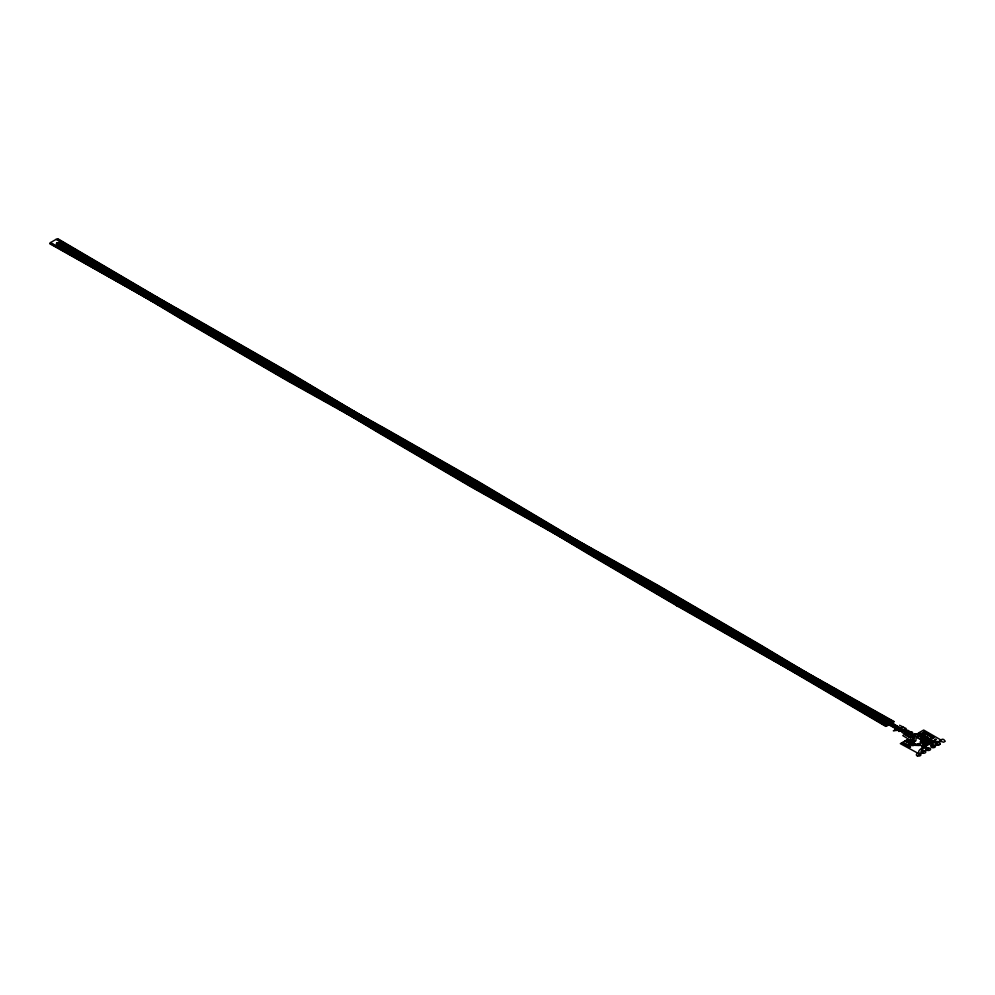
<?xml version="1.0" encoding="UTF-8"?>
<svg xmlns="http://www.w3.org/2000/svg" width="995" height="995" viewBox="0 0 995 995"><rect width="100%" height="100%" fill="white"/><g stroke="black" fill="none" stroke-linecap="round" stroke-linejoin="round"><path stroke-width="1.49" d="M909.691 734.061L903.211 730.193M924.479 746.138L924.479 748.14L921.482 749.869L921.482 753.128M468.832 483.57L467.861 483.744L468.819 483.471L365.153 422.564L149.648 293.09L57.673 239.161M678.055 604.375C641.651 583.543 583.878 549.041 542.835 524.552L385.923 430.076L282.866 369.282L185.729 313.773L58.245 242.892M922.489 737.307C923.77 735.703 927.004 735.355 926.743 737.805M935.797 743.203L935.735 743.874M939.865 744.347L940.163 743.999A2.152 1.244 0 0 0 940.275 743.601L940.163 743.19A2.152 1.244 0 0 0 938.957 742.469M940.076 744.123L939.976 744.235A2.152 1.244 0 0 1 939.342 744.633L938.671 744.857A2.152 1.244 0 0 1 937.974 744.919L937.066 744.807A2.127 1.231 0 0 1 935.934 744.148M261.797 363.946L260.74 364.07L660.692 587.373L761.959 646.327L897.042 727.208M924.069 734.807L924.703 735.815A1.903 1.095 0 0 1 924.927 737.046L923.696 737.27L924.081 736.275M927.153 736.996L925.885 737.631L923.795 736.847M873.05 715.194L901.42 730.84M57.188 242.817L66.342 247.655M62.138 249.011L157.62 303.326L380.339 426.88L477.737 482.289L885.687 724.721L891.209 721.537L471.307 486.008L372.006 427.8L162.981 302.169L56.081 239.372M467.7 483.918L468.284 483.533L366.707 424.119L153.541 296.025L56.541 239.111L50.098 242.83L148.678 298.836L474.13 480.212M56.516 243.203L258.737 363.274C199.51 327.989 136.116 291.013 75.62 254.198L57.026 242.979M901.756 730.517L685.256 602.099C748.936 639.959 816.746 679.697 881.669 719.211L676.874 604.686L677.508 604.338L585.035 550.31L302.045 380.985L194.97 319.494L66.18 247.78M683.304 600.968L360.439 421.059L258.737 363.274M476.033 481.306L475.423 481.679L562.374 532.4L867.864 714.907L886.744 725.852L891.545 723.091L902.813 729.596M937.899 743.539L933.148 746.387L929.678 744.397M893.871 730.554L895.985 729.323L895.177 728.688L896.694 728.688L900.052 730.753M914.417 734.248L920.475 734.161L922.713 735.753M906.283 740.927L908.186 739.832M917.527 734.447L919.43 733.34M902.577 743.277L903.547 742.718M918.037 735.156L916.83 735.852L916.83 737.556L924.019 741.375L924.019 744.969L925.972 746.101L925.972 750.529L925.163 751.001M907.527 741.648L909.43 740.541M918.771 735.156L920.673 734.061M910.375 740.666L912.925 739.186M918.982 735.703L917.776 737.382L926.158 741.474L926.158 742.618L930.499 742.618L932.763 741.312M924.977 732.183L924.032 732.793M904.803 744.509L905.736 743.974M908.758 742.357L910.674 741.263M920.002 735.877L921.917 734.77M919.927 736.25L921.805 735.168L921.805 734.111M912.315 741.772L912.154 741.735A1.903 1.095 0 0 0 909.853 741.648A1.903 1.095 0 0 0 909.082 742.879L913.149 745.267L918.198 745.454A1.903 1.095 0 0 0 919.965 745.255C927.8 746.971 916.93 749.111 918.907 752.68A3.657 2.102 0 0 0 917.216 752.829L900.301 743.638L908.572 739.086L902.764 735.591L907.216 733.016L914.355 737.009L914.057 740.467A1.903 1.095 0 0 0 912.701 741.412C904.99 745.566 912.477 745.541 911.445 742.631C911.047 741.785 910.413 742.469 910.151 742.966M920.885 736.797L923.957 735.355L928.335 737.88L926.295 739.061L926.295 739.994L928.472 741.25M926.295 733.999L927.216 733.477M907.005 745.765L907.925 745.243M921.83 737.345L923.248 736.524M911.246 743.787L913.149 742.693M914.169 742.867L912.452 743.85L912.452 745.155M922.775 737.892L924.144 737.096M912.477 744.509L914.38 743.402M923.721 738.016L925.624 736.922M929.405 734.733L928.347 735.255M923.721 738.452L922.377 739.223L922.377 744.919C930.611 747.581 917.975 747.904 923.945 745.889M909.206 747.021L910.126 746.499M913.721 745.218L915.624 744.123M924.964 738.738C928.136 734.285 930.959 740.84 926.581 738.029M930.673 736.536L930.524 739.148L936.283 742.183L936.283 744.583M919.641 743.874L914.082 744.397L910.91 742.568M932.862 737.793L933.77 737.258M923.074 746.922L924.019 746.399M928.335 743.862L926.345 745.006L926.345 747.407L928.87 748.862M935.089 739.957L936.021 739.422M918.634 754.77L923.609 751.897M266.648 360.936L173.267 307.791L56.802 243.103M469.603 485.025L470.249 484.664L568.332 540.608L825.116 683.304L893.174 722.146L892.03 722.818L901.831 728.962M923.596 736.773C922.862 735.541 921.818 736.225 923.895 734.845M915.189 741.387L914.057 741.586L914.902 741.263M939.093 744.757L938.671 744.857A2.152 1.244 0 0 1 938.123 744.857M937.29 742.332L936.519 742.581L938.447 742.307A2.152 1.244 0 0 0 937.464 742.432M473.471 480.859C475.2 480.137 471.754 480.112 473.471 480.859L357.628 415.276L146.165 298.015L50.198 243.476M895.251 728.738L897.341 728.738M901.134 731.114L901.943 731.114L898.647 731.387L901.657 730.753L901.818 732.295L910.711 737.432L910.711 739.36L905.923 741.387M899.343 731.337L900.351 730.231L907.751 730.231L912.092 732.905M908.112 742.643L912.888 740.317L912.925 735.939M910.263 743.887L915.985 740.715L915.985 736.574L904.729 729.397L906.196 728.551L899.579 725.28M911.743 739.87L910.699 739.297M266.374 361.347C307.094 384.767 369.095 421.569 414.89 449.131L572.685 544.078L665.891 598.928L763.09 654.399L895.488 728.004M684.56 602.734C737.009 632.87 804.184 672.968 861.558 707.594L679.933 605.408M921.532 733.514C917.825 733.676 922.713 736.449 922.651 734.136M682.545 601.639C649.001 581.963 589.04 548.382 549.65 526.43L279.806 375.911L179.436 317.405L56.665 243.812M924.355 736.797L924.38 737.681L933.882 743.178L934.865 742.494A3.657 2.102 0 0 1 938.832 741.549L939.653 741.549L940.238 739.596L923.671 730.031L918.31 733.041L921.706 733.576M926.93 739.074C923.211 738.85 927.688 742.083 927.887 739.621M929.143 740.342C925.611 740.019 929.392 743.364 930.213 740.989M931.308 741.598C939.168 739.646 926.171 745.665 931.158 741.685M920.823 735.753L921.743 735.492L920.661 735.492L920.885 741.897L921.979 742.531M58.693 242.631L186.177 313.512L291.697 373.896L576.267 544.029L678.403 604.002M873.2 715.057L750.727 646.837L649.474 588.779L368.884 420.984L266.399 360.787M63.469 248.961L162.471 305.005L385.015 428.484L478.956 481.953L886.62 724.211M63.021 249.223L163.74 306.224L384.58 428.745L478.508 482.214L886.172 724.472M61.939 249.123L50.558 242.569M921.606 733.377L925.002 735.616M894.182 721.599L471.369 484.391M893.734 721.86L470.921 484.652M685.256 602.099L586.117 545.757L371.943 426.979L260.864 363.983M264.658 360.389L85.906 259.782L260.168 362.976M475.399 482.065L568.73 536.778L779.272 663.292L886.259 726.163M890.786 721.81L471.17 486.443L375.252 430.238L166.364 304.706L67.623 246.561M264.21 360.65L107.982 272.518L260.628 362.715M472.998 481.194L49.75 243.738M474.951 482.326L571.59 539.004L782.12 665.518L885.811 726.425M682.122 601.851L585.06 546.703L287.791 380.998L183.951 320.614L56.205 244.061M684.075 602.982L840.253 695.294L680.393 605.147M890.338 722.071L470.722 486.704L378.112 432.464L164.25 303.985L67.162 246.822M897.49 726.947L759.919 644.598L656.911 584.699L363.051 420.91L262.307 363.685M912.017 735.715L912.888 736.213M901.831 730.479L905.475 732.594L905.475 734.372M895.04 728.265L772.866 660.406L676.078 605.346M897.801 730.293L893.311 730.79M925.238 747.419L928.31 749.185M676.525 605.084L678.478 606.216M58.12 238.899L164.996 301.696L374.705 427.726L469.404 483.259M265.889 361.62L371.608 423.721L587.112 553.195L678.03 606.477M902.739 730.193L900.985 728.551M932.576 746.723L932.576 743.85L922.303 737.929L922.303 737.071M937.265 744.745A2.152 1.244 0 0 1 936.743 744.558M936.469 744.409A2.152 1.244 0 0 1 936.146 744.098M935.984 743.738A2.152 1.244 0 0 1 936.071 743.24M936.245 743.004A2.152 1.244 0 0 1 936.743 742.656M61.59 248.974L62.685 249.011L61.603 248.949M64.339 248.439L65.434 248.501L64.364 248.377M65.807 247.618L66.901 247.655L65.807 247.581M66.702 246.026L67.797 246.088L66.727 245.964M258.775 362.864L259.869 362.901L258.775 362.864M263.974 359.867L265.068 359.904L263.986 359.842M469.715 484.64L470.797 484.702L469.727 484.565M474.876 481.655L475.971 481.679L474.876 481.655M678.926 605.445L680.02 605.507L678.951 605.383M848.524 699.721L849.618 699.759L848.536 699.684M872.503 715.156L873.585 715.218L872.528 715.094M886.147 724.099L887.241 724.136L886.147 724.099M887.018 725.355L888.1 725.392L887.018 725.355M890.376 723.415L891.47 723.477L890.401 723.353M892.478 722.208L893.56 722.283L892.49 722.146M894.629 728.663L895.724 728.688L894.642 728.626M897.254 730.268L898.348 730.33L897.279 730.193M902.042 727.245L903.124 727.283L902.042 727.208M902.03 743.24C904.007 744.223 904.952 740.728 902.03 743.24M903.933 729.347L905.537 729.434L903.957 729.248M904.244 744.484L905.338 744.509L904.244 744.484M905.388 731.872L907.005 731.922L905.388 731.872M906.445 745.74L907.539 745.765L906.457 745.703M908.447 731.735L909.542 731.76L908.447 731.735M908.634 746.984L909.729 747.021L908.634 746.984M911.134 739.832L912.228 739.87L911.146 739.795M915.45 734.136L916.532 734.198L915.475 734.074M918.211 744.372L919.305 744.397L918.211 744.335M920.338 741.86L921.432 741.897L920.35 741.835M921.843 739.198L922.925 739.223L921.843 739.198M922.489 746.897L923.584 746.922L922.489 746.859M923.472 742.208C915.238 742.68 928.385 742.855 923.497 742.146M924.43 732.133L925.524 732.158L924.442 732.096M926.668 733.439L927.763 733.464L926.668 733.439M928.857 734.696L929.952 734.733L928.857 734.696M933.235 737.22L934.317 737.283L933.248 737.158M935.474 739.397C938.695 739.31 932.713 740.454 935.487 739.36M905.836 735.33C908.224 738.153 909.343 732.743 905.836 735.33M904.032 744.011C906.569 747.071 907.303 741.735 904.032 744.011M907.975 734.099C910.363 736.922 911.482 731.512 907.975 734.099M908.883 737.096C911.271 739.919 912.39 734.497 908.883 737.096M910.375 732.631C912.564 735.429 913.92 730.206 910.487 732.531M906.221 745.267C908.758 748.327 909.492 742.991 906.221 745.267M907.079 742.245C909.629 745.305 910.45 739.957 907.079 742.245M911.022 735.865C913.398 738.688 914.442 733.278 911.022 735.865M913.422 734.385C915.81 737.208 916.93 731.798 913.422 734.385M922.241 741.375C924.778 744.434 925.524 739.098 922.241 741.375M925.3 733.626C927.813 736.686 928.571 731.35 925.3 733.626M924.454 742.643C926.967 745.703 927.713 740.367 924.454 742.643M927.489 734.895C930.002 737.954 930.748 732.606 927.489 734.895M926.619 743.899C929.131 746.959 929.89 741.611 926.619 743.899M929.678 736.151C932.228 739.21 933.049 733.862 929.678 736.151M904.89 740.989C907.44 744.036 908.261 738.7 904.89 740.989M908.41 746.536C910.96 749.596 911.781 744.248 908.41 746.536M911.457 744.77C914.007 747.83 914.828 742.494 911.457 744.77M917.925 743.912C920.45 746.971 921.196 741.623 917.925 743.912M923.111 732.357C925.661 735.417 926.482 730.081 923.111 732.357M925.35 744.67C927.9 747.73 928.721 742.382 925.35 744.67M928.808 739.173C931.357 742.233 932.178 736.885 928.808 739.173M931.855 737.419C934.404 740.467 935.238 735.131 931.855 737.419M942.016 739.397L940.387 741.275L943.633 742.208L945.25 741.275L943.633 739.397L942.016 739.397M927.153 750.329A2.288 1.318 0 0 0 930.586 749.185A2.288 1.318 0 0 0 927.153 748.041A2.288 1.318 0 0 0 927.153 750.329M917.29 755.839A2.288 1.318 0 0 0 920.91 754.906A2.288 1.318 0 0 0 917.701 753.563A2.288 1.318 0 0 0 917.29 755.839M931.805 747.456A2.288 1.318 0 0 0 935.424 746.524A2.288 1.318 0 0 0 932.203 745.18A2.288 1.318 0 0 0 931.805 747.456M922.328 753.115A2.288 1.318 0 0 0 925.76 751.971A2.288 1.318 0 0 0 922.328 750.827A2.288 1.318 0 0 0 922.328 753.115"/></g></svg>
